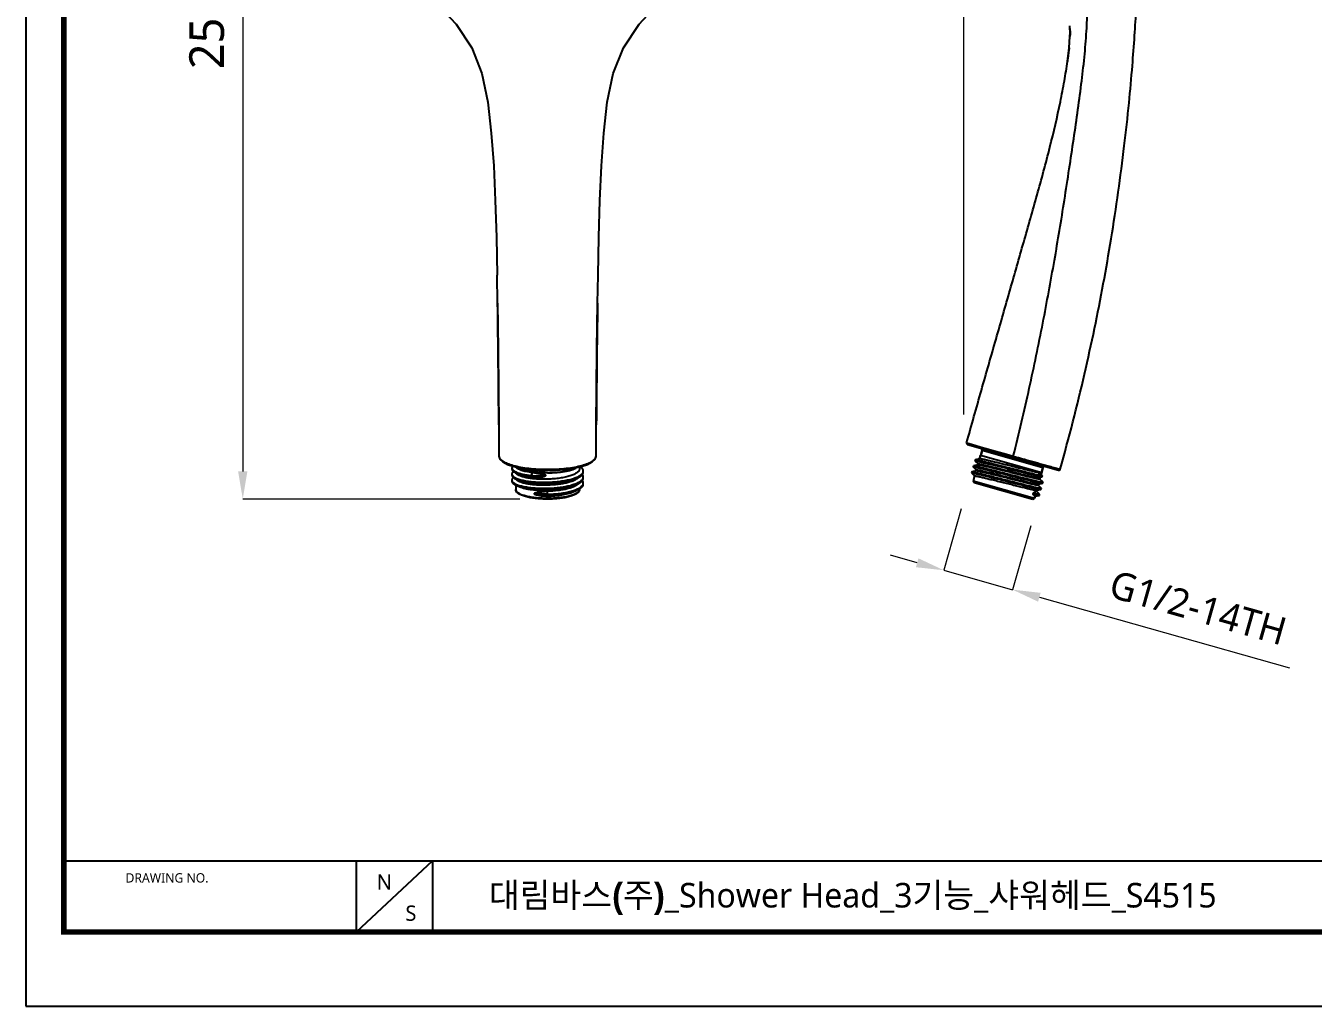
# Model space of a CAD drawing. Extents: x 4 to 1239, y 0 to 509.
# Drawn here: x 3.7 to 189.2, y 0 to 141.4 of the extents above; entities that cross this region are included whole.
import ezdxf

# ---------------------------------------------------------------- set-up
doc = ezdxf.new("R2010")
doc.units = 0
doc.header["$LTSCALE"] = 10
doc.header["$MEASUREMENT"] = 0
doc.header["$PDMODE"] = 3
doc.header["$PDSIZE"] = -10
doc.layers.get('0').update_dxf_attribs({"linetype": 'CONTINUOUS'})
doc.layers.get('DEFPOINTS').update_dxf_attribs({"linetype": 'CONTINUOUS'})
doc.layers.add('02___PRT_ALL_AXES', color=7, linetype='CONTINUOUS')
doc.styles.add('Daelim Dimension', font='')
doc.styles.get('Daelim Dimension').set_extended_font_data('NanumGothic')
doc.dimstyles.new('DEFAULT', dxfattribs={"dimscale": 2, "dimtxt": 2, "dimasz": 2, "dimexe": 0, "dimexo": 2, "dimgap": 1, "dimtad": 1, "dimdec": 1, "dimzin": 9, "dimdsep": 46, "dimtxsty": 'Daelim Dimension', "dimcen": 0.5, "dimclrd": 252, "dimclre": 252, "dimclrt": 3, "dimadec": 1, "dimazin": 0, "dimtfac": 1, "dimtdec": 1, "dimtix": 1, "dimtmove": 0, "dimatfit": 3, "dimfxl": 1, "dimtolj": 1, "dimtzin": 1, "dimlwd": 9, "dimlwe": 9, "dimarcsym": 0})

# ---------------------------------------------------------------- blocks, each defined once
blk = doc.blocks.new('*D3')
at = {"color": 5, "linetype": 'Continuous', "lineweight": 9, "transparency": 16777216}
for p, q in [((138.51, 71.72), (136, 62.86)), ((148.52, 69.28), (145.91, 60.06)), ((132.15, 63.94), (128.3, 65.03)), ((136, 62.86), (145.91, 60.06)), ((149.76, 58.97), (185.83, 48.78))]:
    blk.add_line(p, q, dxfattribs=at)
at = {"color": 5, "linetype": 'Continuous', "transparency": 16777216}
for points in [[(132.33, 64.58), (131.97, 63.3), (136, 62.86)], [(149.94, 59.61), (149.58, 58.33), (145.91, 60.06)]]:
    blk.add_solid(points, dxfattribs=at)
at = {"layer": 'DEFPOINTS', "color": 0, "linetype": 'Continuous', "transparency": 16777216}
for p in [(139.6, 75.57), (149.61, 73.13), (145.91, 60.06)]:
    blk.add_point(p, dxfattribs=at)
at = {"color": 2, "linetype": 'Continuous', "transparency": 16777216, "insert": (185.74, 55.85), "char_height": 4, "attachment_point": 3, "rotation": 344.2234, "style": 'Daelim Dimension'}
blk.add_mtext('\\A1;G1/2-14TH', dxfattribs=at)
blk = doc.blocks.new('*D4')
at = {"color": 5, "linetype": 'Continuous', "lineweight": 9, "transparency": 16777216}
for p, q in [((74.87, 201.9), (34.94, 201.9)), ((34.94, 197.9), (34.94, 77.12)), ((74.87, 73.12), (34.94, 73.12))]:
    blk.add_line(p, q, dxfattribs=at)
at = {"color": 5, "linetype": 'Continuous', "transparency": 16777216}
for points in [[(34.27, 197.9), (35.6, 197.9), (34.94, 201.9)], [(34.27, 77.12), (35.6, 77.12), (34.94, 73.12)]]:
    blk.add_solid(points, dxfattribs=at)
at = {"layer": 'DEFPOINTS', "color": 0, "linetype": 'Continuous', "transparency": 16777216}
for p in [(78.87, 201.9), (34.94, 73.12), (78.87, 73.12)]:
    blk.add_point(p, dxfattribs=at)
at = {"color": 7, "linetype": 'Continuous', "transparency": 16777216, "insert": (27.23, 143.42), "char_height": 5, "attachment_point": 2, "rotation": 90, "style": 'Daelim Dimension'}
blk.add_mtext('\\A1;257.6', dxfattribs=at)
blk = doc.blocks.new('*D5')
at = {"color": 5, "lineweight": 9, "ltscale": 0.5, "transparency": 16777216}
for p, q in [((138.86, 85.34), (138.86, 217.73)), ((160.52, 217.73), (142.86, 217.73)), ((164.52, 175.15), (164.52, 217.73))]:
    blk.add_line(p, q, dxfattribs=at)
at = {"color": 5, "ltscale": 0.5, "transparency": 16777216}
for points in [[(142.86, 218.39), (142.86, 217.06), (138.86, 217.73)], [(160.52, 218.39), (160.52, 217.06), (164.52, 217.73)]]:
    blk.add_solid(points, dxfattribs=at)
at = {"layer": 'DEFPOINTS', "color": 0, "ltscale": 0.5, "transparency": 16777216}
for p in [(138.86, 217.73), (164.52, 171.15), (138.86, 81.34)]:
    blk.add_point(p, dxfattribs=at)
at = {"color": 7, "ltscale": 0.5, "transparency": 16777216, "insert": (151.69, 222.58), "char_height": 5, "attachment_point": 5, "style": 'Daelim Dimension'}
blk.add_mtext('\\A1;51.3', dxfattribs=at)

msp = doc.modelspace()

# ---------------------------------------------------------------- linework, layer by layer
at = {"color": 7, "linetype": 'Continuous'}
for p, q in [((154.046, 138.181), (154.169, 139.81)), ((154.172, 139.888), (154.169, 139.81)), ((154.18, 140.148), (154.172, 139.868)), ((154.179, 140.103), (154.172, 139.888)), ((153.815, 136.228), (154.046, 138.181)), ((71.666, 101.353), (71.602, 105.425)), ((85.994, 94.728), (86.08, 101.385)), ((71.846, 83.812), (71.872, 79.32)), ((85.874, 79.322), (85.9, 83.811)), ((139.269, 81.225), (139.445, 81.174)), ((139.407, 80.978), (152.496, 77.28)), ((139.445, 81.174), (139.966, 81.026)), ((139.966, 81.026), (141.375, 80.625)), ((141.301, 79.404), (141.505, 80.126)), ((150.262, 77.651), (141.505, 80.126)), ((85.874, 79.321), (85.874, 79.322)), ((140.878, 78.053), (140.268, 77.926)), ((140.505, 78.793), (140.462, 78.642)), ((140.467, 78.633), (140.462, 78.642)), ((140.467, 78.633), (140.919, 78.207)), ((140.505, 78.793), (140.514, 78.799)), ((141.124, 78.926), (140.514, 78.799)), ((140.887, 78.055), (140.878, 78.053)), ((141.124, 78.926), (141.263, 79.415)), ((141.134, 78.928), (141.124, 78.926)), ((145.522, 79.457), (146.001, 79.322)), ((146.001, 79.322), (145.946, 79.131)), ((146.001, 79.322), (146.489, 79.185)), ((73.723, 77.611), (73.723, 77.46)), ((73.723, 76.738), (73.723, 76.587)), ((74.401, 76.838), (74.872, 76.639)), ((76.705, 76.942), (76.441, 76.527)), ((76.441, 76.527), (76.441, 76.376)), ((76.441, 76.376), (76.705, 76.23)), ((78.617, 76.555), (78.617, 76.559)), ((82.574, 75.917), (83.044, 76.116)), ((84.023, 77.024), (84.023, 77.175)), ((84.023, 76.151), (84.023, 76.302)), ((140.012, 77.048), (139.969, 76.897)), ((139.974, 76.887), (139.969, 76.897)), ((139.974, 76.887), (140.426, 76.461)), ((140.631, 77.18), (140.021, 77.053)), ((140.258, 77.92), (140.216, 77.769)), ((140.221, 77.76), (140.673, 77.334)), ((140.258, 77.92), (140.268, 77.926)), ((140.64, 77.182), (140.631, 77.18)), ((149.891, 76.376), (149.337, 76.23)), ((149.538, 76.942), (149.934, 76.527)), ((149.834, 75.989), (149.925, 76.311)), ((149.934, 76.527), (149.891, 76.376)), ((150.197, 76.473), (149.941, 76.719)), ((150.019, 76.644), (150.097, 76.919)), ((150.058, 76.93), (150.262, 77.651)), ((150.172, 76.379), (150.198, 76.471)), ((151.836, 77.677), (151.849, 77.673)), ((151.849, 77.673), (152.047, 77.617)), ((152.047, 77.617), (152.743, 77.418)), ((73.723, 75.866), (73.723, 75.715)), ((74.401, 75.965), (74.872, 75.766)), ((74.401, 75.092), (74.872, 74.894)), ((78.873, 73.531), (78.873, 74.244)), ((82.574, 75.044), (83.044, 75.243)), ((82.574, 74.172), (83.044, 74.37)), ((84.023, 75.278), (84.023, 75.429)), ((140.229, 75.758), (149.064, 73.262)), ((140.367, 75.511), (148.817, 73.124)), ((149.341, 74.244), (149.385, 74.4)), ((149.8, 73.811), (149.341, 74.244)), ((149.795, 73.82), (149.343, 74.246)), ((149.376, 74.398), (149.385, 74.4)), ((149.385, 74.4), (149.995, 74.527)), ((149.587, 75.116), (149.632, 75.273)), ((150.042, 74.693), (149.59, 75.119)), ((149.622, 75.271), (149.632, 75.273)), ((149.632, 75.273), (150.242, 75.4)), ((150.289, 75.566), (149.837, 75.992)), ((149.995, 74.527), (150.004, 74.533)), ((150.004, 74.533), (150.047, 74.684)), ((150.047, 74.684), (150.042, 74.693)), ((150.242, 75.4), (150.251, 75.405)), ((150.251, 75.405), (150.294, 75.556)), ((150.294, 75.556), (150.289, 75.566)), ((76.942, 73.909), (76.931, 73.891)), ((76.931, 73.891), (76.931, 73.89)), ((76.932, 73.891), (76.931, 73.891)), ((76.931, 73.89), (76.931, 73.88)), ((76.962, 73.857), (76.967, 73.854)), ((148.794, 73.889), (148.793, 73.885)), ((149.064, 73.262), (149.14, 73.531)), ((149.14, 73.531), (149.758, 73.66)), ((149.758, 73.66), (149.8, 73.811)), ((149.8, 73.811), (149.795, 73.82))]:
    msp.add_line(p, q, dxfattribs=at)
at = {"color": 5}
msp.add_line((9.145, 20.949), (283.903, 20.949), dxfattribs=at)
at = {"color": 5, "ltscale": 40}
for p, q in [((51.262, 20.949), (51.262, 10.667)), ((51.262, 20.949), (51.262, 10.667)), ((62.266, 20.949), (51.262, 10.667)), ((62.266, 20.949), (51.262, 10.667)), ((62.266, 20.949), (62.266, 10.667)), ((62.266, 20.949), (62.266, 10.667))]:
    msp.add_line(p, q, dxfattribs=at)
at = {"ltscale": 0.5}
msp.add_lwpolyline([(3.658, 0), (344.886, 0), (344.886, 250.024), (3.658, 250.024)], close=True, dxfattribs=at)
at = {"color": 5, "linetype": 'ByBlock', "lineweight": 200, "const_width": 0.786}
msp.add_lwpolyline([(9.145, 10.706), (339.366, 10.706), (339.366, 244.219), (9.145, 244.219)], close=True, dxfattribs=at)
at = {"color": 7, "linetype": 'Continuous'}
for points in [[(48.909, 164.238), (49.213, 163.031), (50.695, 158.835), (52.698, 155.007), (55.055, 151.698), (57.773, 148.775), (60.449, 146.536), (63.21, 144.235), (65.692, 141.616), (67.937, 138.209), (69.418, 134.464), (70.259, 130.328), (70.765, 125.861), (71.104, 121.163), (71.337, 116.182), (71.494, 110.906), (71.602, 105.425)], [(86.08, 101.385), (86.143, 105.425), (86.251, 110.906), (86.409, 116.182), (86.641, 121.163), (86.98, 125.861), (87.486, 130.328), (88.328, 134.464), (89.808, 138.209), (92.053, 141.616), (94.535, 144.235), (97.296, 146.536), (99.972, 148.775), (102.69, 151.698), (105.047, 155.007), (107.051, 158.835), (108.532, 163.031), (108.836, 164.238)], [(154.166, 140.968), (154.173, 140.82), (154.182, 140.47), (154.18, 140.148)], [(154.046, 138.181), (154.038, 138.097), (153.98, 137.563), (153.914, 136.997), (153.84, 136.415), (153.815, 136.228)], [(71.666, 101.353), (71.751, 94.728), (71.807, 88.973), (71.846, 83.812)], [(85.9, 83.811), (85.938, 88.973), (85.994, 94.728)], [(71.872, 79.32), (72.005, 78.898), (72.425, 78.486), (73.116, 78.122), (74.029, 77.818), (75.124, 77.577), (76.355, 77.403), (77.679, 77.301), (78.873, 77.273)], [(78.873, 77.273), (80.053, 77.301), (81.381, 77.402), (82.616, 77.576), (83.714, 77.817), (84.63, 78.122), (85.322, 78.487), (85.742, 78.9), (85.874, 79.321)], [(149.686, 76.256), (149.998, 76.327), (150.143, 76.36)]]:
    msp.add_lwpolyline(points, dxfattribs=at)
for centre, radius, start, end in [((146.211, 140.495), 7.969, 3.40154, 6.30376), ((138.825, 140.458), 15.358, 357.59191, 358.67459), ((-2123.48, 70.136), 2195.368, 0.356942, 0.814758), ((2281.304, 70.135), 2195.447, 179.185278, 179.643082), ((139.462, 81.171), 0.2, 164.35859, 254.22212), ((141.264, 80.194), 0.25, 344.22342, 74.22342), ((473.965, 1253.128), 1218.761, 254.163619, 254.366147), ((74.14, 76.775), 0.423, 204.66088, 209.01719), ((83.484, 77.193), 0.541, 338.70626, 342.34405), ((150.503, 77.584), 0.25, 74.22342, 164.22342), ((152.55, 77.473), 0.2, 254.22477, 344.09556), ((83.477, 75.45), 0.548, 337.12066, 342.41593), ((140.422, 75.704), 0.2, 164.22342, 254.22342), ((148.871, 73.316), 0.2, 254.22342, 344.22342), ((149.781, 74.115), 0.305, 272.91629, 273.70211)]:
    msp.add_arc(centre, radius, start, end, dxfattribs=at)
for points, knots in [([(152.743, 77.418), (154.038, 81.964), (155.766, 88.722), (157.724, 97.669), (159.003, 104.169), (160.145, 110.723), (161.152, 117.352), (162.006, 123.888), (162.677, 129.966), (163.154, 135.263), (163.491, 139.824), (163.757, 144.118), (163.994, 148.712), (164.206, 153.865), (164.371, 159.504), (164.461, 164.415), (164.506, 168.335), (164.517, 170.247), (164.517, 171.146)], [0, 0, 0, 0, 0.1496104, 0.2206781, 0.2899031, 0.3592869, 0.4312243, 0.5021119, 0.5679384, 0.6247461, 0.6704413, 0.712699, 0.7609145, 0.8160715, 0.8759213, 0.939493, 0.9715473, 1, 1, 1, 1]), ([(146.001, 79.322), (146.826, 82.575), (148.316, 88.957), (150.269, 98.359), (151.935, 107.403), (153.159, 114.814), (154.068, 120.676), (154.716, 125.037), (155.322, 129.278), (155.869, 133.349), (156.312, 137.255), (156.65, 141.498), (156.733, 144.458), (156.754, 146.169)], [0, 0, 0, 0, 0.148471, 0.2898951, 0.4248377, 0.5553096, 0.6222361, 0.6872906, 0.7503758, 0.8117613, 0.8690293, 0.924294, 1, 1, 1, 1]), ([(154.179, 140.102), (154.18, 140.176), (154.185, 140.464), (154.179, 140.753), (154.166, 140.968)], [0, 0, 0, 0, 0.2538901, 1, 1, 1, 1]), ([(139.269, 81.225), (139.976, 83.75), (141.388, 88.743), (143.491, 96.097), (145.529, 103.212), (147.493, 110.14), (149.458, 116.976), (151.282, 123.714), (152.575, 129.206), (153.374, 133.344), (153.687, 135.291), (153.815, 136.228)], [0, 0, 0, 0, 0.1382239, 0.2734284, 0.4030972, 0.5282315, 0.6529616, 0.7779196, 0.8961036, 0.9501443, 1, 1, 1, 1]), ([(71.872, 79.32), (71.872, 79.257), (71.898, 79.124), (72.008, 78.935), (72.182, 78.755), (72.522, 78.505), (73.109, 78.227), (73.976, 77.949), (75.028, 77.721), (76.225, 77.549), (77.523, 77.442), (78.417, 77.418), (78.873, 77.418)], [0, 0, 0, 0, 0.0249714, 0.0527474, 0.0852623, 0.1236437, 0.2195538, 0.3406496, 0.4841816, 0.6456275, 0.8196055, 1, 1, 1, 1]), ([(78.873, 77.418), (79.328, 77.418), (80.222, 77.442), (81.52, 77.549), (82.717, 77.721), (83.769, 77.949), (84.637, 78.227), (85.223, 78.505), (85.564, 78.755), (85.738, 78.935), (85.847, 79.124), (85.873, 79.258), (85.874, 79.321)], [0, 0, 0, 0, 0.1804053, 0.3543922, 0.5158441, 0.6593776, 0.78047, 0.8763717, 0.9147478, 0.9472574, 0.9750295, 1, 1, 1, 1]), ([(140.462, 78.642), (140.463, 78.645), (140.471, 78.648), (140.485, 78.649), (140.508, 78.649), (140.556, 78.644), (140.636, 78.633), (140.756, 78.611), (140.908, 78.58), (141.091, 78.54), (141.304, 78.492), (141.546, 78.436), (141.814, 78.373), (142.219, 78.275), (142.778, 78.138), (143.5, 77.959), (144.275, 77.764), (145.083, 77.561), (145.902, 77.354), (146.709, 77.15), (147.7, 76.902), (148.606, 76.677), (149.402, 76.486), (149.74, 76.409), (149.891, 76.376)], [0, 0, 0, 0, 0.0007654, 0.0022621, 0.0046147, 0.0078465, 0.0169611, 0.0295771, 0.0456206, 0.0649848, 0.0875417, 0.1131371, 0.1415976, 0.172729, 0.2421361, 0.3194631, 0.402597, 0.4892654, 0.5770986, 0.6636949, 0.7466868, 0.8929441, 0.9522129, 1, 1, 1, 1]), ([(140.514, 78.799), (140.52, 78.8), (140.533, 78.801), (140.558, 78.799), (140.591, 78.796), (140.65, 78.788), (140.745, 78.772), (140.881, 78.745), (141.047, 78.71), (141.242, 78.667), (141.466, 78.616), (141.815, 78.534), (142.309, 78.415), (142.961, 78.255), (143.68, 78.076), (144.447, 77.883), (145.242, 77.682), (146.044, 77.48), (146.833, 77.281), (147.798, 77.039), (148.68, 76.82), (149.457, 76.635), (149.786, 76.559), (149.934, 76.527)], [0, 0, 0, 0, 0.0017059, 0.0042441, 0.0076293, 0.0118647, 0.0228685, 0.0371984, 0.0547666, 0.0754616, 0.0991481, 0.1256733, 0.1865243, 0.2564219, 0.3335334, 0.4158361, 0.5011702, 0.5872959, 0.6719529, 0.7529196, 0.895437, 0.9532497, 1, 1, 1, 1]), ([(149.834, 75.989), (149.833, 75.986), (149.824, 75.982), (149.807, 75.981), (149.779, 75.982), (149.741, 75.986), (149.694, 75.992), (149.611, 76.005), (149.482, 76.029), (149.301, 76.066), (149.083, 76.114), (148.831, 76.171), (148.547, 76.237), (148.234, 76.311), (147.766, 76.423), (147.132, 76.578), (146.328, 76.777), (145.488, 76.986), (144.644, 77.196), (143.825, 77.399), (143.063, 77.586), (142.476, 77.728), (142.054, 77.827), (141.782, 77.89), (141.542, 77.943), (141.338, 77.987), (141.17, 78.02), (141.054, 78.041), (140.98, 78.051), (140.94, 78.055), (140.91, 78.057), (140.893, 78.056), (140.887, 78.055)], [0, 0, 0, 0, 0.0009522, 0.0028445, 0.0058279, 0.0099305, 0.0151533, 0.0214897, 0.037456, 0.0576939, 0.082023, 0.1102217, 0.14203, 0.177156, 0.2152746, 0.2990557, 0.3902821, 0.4855868, 0.5814475, 0.6743242, 0.7607888, 0.8376479, 0.8715728, 0.9020668, 0.9288501, 0.951678, 0.9703413, 0.9846762, 0.9901826, 0.9945699, 0.9978363, 1, 1, 1, 1]), ([(140.922, 78.209), (140.923, 78.212), (140.929, 78.216), (140.952, 78.218), (140.999, 78.215), (141.077, 78.205), (141.185, 78.186), (141.321, 78.16), (141.485, 78.126), (141.675, 78.085), (141.89, 78.036), (142.13, 77.981), (142.492, 77.895), (142.99, 77.775), (143.634, 77.618), (144.326, 77.447), (145.046, 77.268), (145.777, 77.086), (146.497, 76.907), (147.381, 76.689), (148.189, 76.492), (148.9, 76.325), (149.202, 76.258), (149.337, 76.23)], [0, 0, 0, 0, 0.000827, 0.0023555, 0.0079692, 0.0171022, 0.0297297, 0.0457792, 0.0651477, 0.0877047, 0.1132996, 0.1417567, 0.172884, 0.2422781, 0.319589, 0.4027037, 0.4893529, 0.5771679, 0.6637456, 0.7467187, 0.8929504, 0.952213, 1, 1, 1, 1]), ([(149.538, 76.942), (149.406, 76.97), (149.113, 77.035), (148.423, 77.196), (147.402, 77.445), (146.303, 77.717), (145.364, 77.951), (144.656, 78.127), (143.973, 78.296), (143.332, 78.453), (142.75, 78.594), (142.308, 78.698), (141.995, 78.77), (141.795, 78.814), (141.619, 78.852), (141.469, 78.883), (141.346, 78.906), (141.25, 78.921), (141.188, 78.928), (141.152, 78.93), (141.139, 78.929), (141.134, 78.928)], [0, 0, 0, 0, 0.0466313, 0.10427, 0.2463297, 0.4114569, 0.4973669, 0.5825281, 0.6647163, 0.7417884, 0.8117327, 0.8727259, 0.8993592, 0.9231804, 0.9440356, 0.9617898, 0.9763324, 0.9875739, 0.9954602, 0.9981422, 1, 1, 1, 1]), ([(146.489, 79.185), (146.869, 79.077), (148.252, 78.689), (149.634, 78.3), (150.637, 78.017)], [0, 0, 0, 0, 0.2749333, 1, 1, 1, 1]), ([(150.637, 78.017), (150.75, 77.985), (151.15, 77.872), (151.55, 77.758), (151.836, 77.677)], [0, 0, 0, 0, 0.2835432, 1, 1, 1, 1]), ([(73.841, 77.88), (73.805, 77.84), (73.747, 77.758), (73.723, 77.657), (73.723, 77.611)], [0, 0, 0, 0, 0.5365411, 1, 1, 1, 1]), ([(73.723, 77.611), (73.723, 77.6), (73.725, 77.556), (73.737, 77.512), (73.75, 77.481)], [0, 0, 0, 0, 0.2444592, 1, 1, 1, 1]), ([(73.723, 77.46), (73.723, 77.433), (73.73, 77.376), (73.765, 77.293), (73.82, 77.211), (73.929, 77.099), (74.123, 76.965), (74.3, 76.88), (74.401, 76.838)], [0, 0, 0, 0, 0.0853706, 0.17606, 0.276459, 0.3897129, 0.6616473, 1, 1, 1, 1]), ([(73.945, 77.105), (73.911, 77.077), (73.85, 77.022), (73.777, 76.93), (73.733, 76.835), (73.723, 76.77), (73.723, 76.738)], [0, 0, 0, 0, 0.2984913, 0.558067, 0.7874654, 1, 1, 1, 1]), ([(73.723, 76.738), (73.723, 76.727), (73.725, 76.678), (73.74, 76.631), (73.755, 76.598)], [0, 0, 0, 0, 0.24355, 1, 1, 1, 1]), ([(73.723, 76.587), (73.723, 76.56), (73.73, 76.503), (73.765, 76.42), (73.82, 76.339), (73.929, 76.226), (74.123, 76.093), (74.3, 76.007), (74.401, 75.965)], [0, 0, 0, 0, 0.0853718, 0.1760568, 0.2764607, 0.3897095, 0.6616453, 1, 1, 1, 1]), ([(73.936, 76.224), (73.903, 76.197), (73.844, 76.143), (73.775, 76.053), (73.732, 75.96), (73.723, 75.896), (73.723, 75.866)], [0, 0, 0, 0, 0.2971027, 0.5563079, 0.7862965, 1, 1, 1, 1]), ([(73.75, 77.481), (73.774, 77.425), (73.833, 77.345), (73.934, 77.251), (74.073, 77.149), (74.294, 77.03), (74.612, 76.902), (74.993, 76.785), (75.431, 76.682), (75.919, 76.594), (76.262, 76.547), (76.441, 76.527)], [0, 0, 0, 0, 0.0624333, 0.0995127, 0.1410907, 0.2385864, 0.3556938, 0.4918837, 0.6458866, 0.8159828, 1, 1, 1, 1]), ([(73.75, 75.735), (73.768, 75.694), (73.822, 75.61), (73.939, 75.498), (74.097, 75.39), (74.294, 75.287), (74.53, 75.189), (74.911, 75.06), (75.471, 74.923), (76.225, 74.799), (77.069, 74.715), (77.973, 74.673), (78.908, 74.677), (79.841, 74.727), (80.742, 74.822), (81.581, 74.96), (82.329, 75.137), (82.88, 75.319), (83.254, 75.485), (83.484, 75.61), (83.676, 75.74), (83.828, 75.875), (83.939, 76.014), (83.987, 76.114), (84.002, 76.164)], [0, 0, 0, 0, 0.0123868, 0.0270743, 0.0445267, 0.0649493, 0.088389, 0.1147915, 0.1759319, 0.2468727, 0.3255643, 0.4096091, 0.4963902, 0.5831887, 0.6672972, 0.7461354, 0.8173737, 0.879078, 0.9059233, 0.9299578, 0.9511769, 0.9696932, 0.9857909, 1, 1, 1, 1]), ([(73.769, 76.569), (73.792, 76.529), (73.855, 76.447), (73.982, 76.339), (74.148, 76.234), (74.352, 76.134), (74.592, 76.039), (74.976, 75.915), (75.534, 75.784), (76.283, 75.665), (77.115, 75.585), (78.004, 75.546), (78.921, 75.55), (79.837, 75.6), (80.722, 75.693), (81.547, 75.827), (82.286, 75.998), (82.834, 76.175), (83.208, 76.336), (83.44, 76.457), (83.637, 76.584), (83.834, 76.747), (83.948, 76.894), (83.988, 76.997)], [0, 0, 0, 0, 0.0129185, 0.028246, 0.0463349, 0.0673289, 0.0912413, 0.118004, 0.1795048, 0.2503449, 0.328542, 0.4117996, 0.4976233, 0.5834265, 0.6666351, 0.7447931, 0.8156747, 0.8774154, 0.9044332, 0.9287347, 0.9503006, 0.9692092, 1, 1, 1, 1]), ([(76.705, 76.942), (76.406, 76.975), (75.977, 77.038), (75.442, 77.16), (75.107, 77.258), (74.824, 77.367), (74.596, 77.483), (74.427, 77.606), (74.346, 77.702), (74.32, 77.751)], [0, 0, 0, 0, 0.3504747, 0.5036082, 0.639647, 0.7573321, 0.8560541, 0.9362056, 1, 1, 1, 1]), ([(74.359, 76.818), (74.356, 76.822), (74.345, 76.837), (74.334, 76.853), (74.327, 76.865)], [0, 0, 0, 0, 0.2575117, 1, 1, 1, 1]), ([(78.873, 75.989), (78.352, 75.974), (77.589, 75.984), (76.61, 76.073), (75.962, 76.169), (75.4, 76.294), (74.997, 76.422), (74.732, 76.539), (74.576, 76.626), (74.452, 76.716), (74.385, 76.783), (74.359, 76.818)], [0, 0, 0, 0, 0.3340029, 0.4890691, 0.6304137, 0.7543608, 0.8580051, 0.9016464, 0.9397191, 0.9723596, 1, 1, 1, 1]), ([(74.401, 76.838), (74.531, 76.783), (74.822, 76.681), (75.3, 76.558), (75.848, 76.453), (76.237, 76.399), (76.441, 76.376)], [0, 0, 0, 0, 0.2026847, 0.4393043, 0.7065218, 1, 1, 1, 1]), ([(74.401, 75.965), (74.516, 75.916), (74.77, 75.826), (75.186, 75.712), (75.659, 75.614), (76.379, 75.5), (77.364, 75.411), (78.602, 75.386), (79.857, 75.443), (80.876, 75.561), (81.64, 75.699), (82.156, 75.818), (82.622, 75.953), (82.911, 76.059), (83.044, 76.116)], [0, 0, 0, 0, 0.0427211, 0.0919345, 0.1471067, 0.2075458, 0.3408645, 0.4844714, 0.6301536, 0.7695913, 0.8345147, 0.8950453, 0.9504165, 1, 1, 1, 1]), ([(74.872, 76.639), (74.988, 76.59), (75.249, 76.5), (75.678, 76.39), (76.171, 76.297), (76.521, 76.25), (76.705, 76.23)], [0, 0, 0, 0, 0.2016525, 0.4379903, 0.7055929, 1, 1, 1, 1]), ([(76.441, 76.527), (76.53, 76.519), (76.711, 76.504), (76.985, 76.486), (77.263, 76.475), (77.497, 76.47), (77.686, 76.47), (77.828, 76.471), (77.97, 76.475), (78.111, 76.481), (78.229, 76.488), (78.321, 76.496), (78.39, 76.503), (78.456, 76.512), (78.51, 76.521), (78.551, 76.53), (78.578, 76.537), (78.6, 76.546), (78.613, 76.554), (78.617, 76.559)], [0, 0, 0, 0, 0.1232083, 0.2487622, 0.3762439, 0.5051676, 0.56999, 0.6349305, 0.6998678, 0.7646314, 0.8289448, 0.8607798, 0.8922461, 0.9231086, 0.9528602, 0.9669688, 0.9801182, 0.9915621, 1, 1, 1, 1]), ([(76.441, 76.376), (76.53, 76.371), (76.712, 76.362), (76.987, 76.356), (77.266, 76.356), (77.501, 76.362), (77.691, 76.371), (77.833, 76.38), (77.975, 76.393), (78.117, 76.408), (78.257, 76.428), (78.372, 76.449), (78.461, 76.471), (78.523, 76.491), (78.572, 76.512), (78.603, 76.534), (78.614, 76.547), (78.617, 76.555)], [0, 0, 0, 0, 0.1222513, 0.2469009, 0.3735385, 0.5016931, 0.5661681, 0.6307934, 0.695458, 0.7600087, 0.8242024, 0.8875528, 0.9185746, 0.9486808, 0.9768019, 0.9893038, 1, 1, 1, 1]), ([(78.617, 76.559), (78.615, 76.564), (78.607, 76.571), (78.589, 76.583), (78.565, 76.593), (78.535, 76.604), (78.495, 76.615), (78.444, 76.628), (78.382, 76.642), (78.32, 76.654), (78.237, 76.669), (78.133, 76.687), (78.01, 76.707), (77.886, 76.727), (77.764, 76.747), (77.601, 76.774), (77.401, 76.808), (77.164, 76.85), (76.933, 76.894), (76.78, 76.926), (76.705, 76.942)], [0, 0, 0, 0, 0.0079049, 0.015948, 0.0321009, 0.048287, 0.0644797, 0.0968585, 0.1292164, 0.1615419, 0.1938272, 0.2582506, 0.3224373, 0.3863402, 0.4499132, 0.5131113, 0.6382056, 0.7612752, 0.8819821, 1, 1, 1, 1]), ([(76.705, 76.23), (76.782, 76.229), (76.939, 76.229), (77.177, 76.236), (77.419, 76.25), (77.666, 76.272), (77.873, 76.298), (78.039, 76.325), (78.165, 76.349), (78.289, 76.378), (78.412, 76.414), (78.512, 76.455), (78.583, 76.5), (78.612, 76.535), (78.617, 76.555)], [0, 0, 0, 0, 0.117338, 0.2376875, 0.360689, 0.48597, 0.613144, 0.6773189, 0.7418094, 0.8065499, 0.8714476, 0.9362893, 0.9685415, 1, 1, 1, 1]), ([(83.463, 77.456), (83.463, 77.41), (83.446, 77.313), (83.376, 77.175), (83.262, 77.042), (83.108, 76.914), (82.914, 76.79), (82.681, 76.673), (82.413, 76.562), (81.993, 76.418), (81.396, 76.266), (80.611, 76.127), (79.759, 76.032), (79.172, 75.998), (78.873, 75.989)], [0, 0, 0, 0, 0.0272871, 0.0570235, 0.0910566, 0.130502, 0.1759128, 0.2274595, 0.2850585, 0.348451, 0.490903, 0.6506271, 0.8223071, 1, 1, 1, 1]), ([(83.329, 76.251), (83.261, 76.166), (83.069, 76.004), (82.705, 75.804), (82.239, 75.622), (81.683, 75.462), (81.051, 75.328), (80.108, 75.186), (79.373, 75.132), (78.873, 75.116)], [0, 0, 0, 0, 0.069905, 0.1582743, 0.2653556, 0.389671, 0.5287121, 0.6792926, 1, 1, 1, 1]), ([(83.044, 76.116), (83.188, 76.177), (83.391, 76.274), (83.629, 76.428), (83.77, 76.542), (83.881, 76.658), (83.962, 76.777), (84.011, 76.9), (84.023, 76.983), (84.023, 77.024)], [0, 0, 0, 0, 0.3345239, 0.4781716, 0.6063944, 0.7202228, 0.821538, 0.9133676, 1, 1, 1, 1]), ([(83.044, 75.243), (83.188, 75.304), (83.391, 75.401), (83.629, 75.555), (83.77, 75.669), (83.881, 75.785), (83.962, 75.905), (84.011, 76.027), (84.023, 76.111), (84.023, 76.151)], [0, 0, 0, 0, 0.3345247, 0.4781682, 0.6063949, 0.7202216, 0.8215377, 0.9133678, 1, 1, 1, 1]), ([(84.023, 77.175), (84.023, 77.228), (84.002, 77.341), (83.916, 77.501), (83.777, 77.654), (83.661, 77.745), (83.596, 77.79)], [0, 0, 0, 0, 0.2058784, 0.4322197, 0.6940377, 1, 1, 1, 1]), ([(84.023, 76.302), (84.023, 76.333), (84.016, 76.396), (83.977, 76.525), (83.92, 76.613), (83.875, 76.668)], [0, 0, 0, 0, 0.2309423, 0.4701688, 1, 1, 1, 1]), ([(84, 77.029), (84.003, 77.041), (84.017, 77.089), (84.023, 77.138), (84.023, 77.175)], [0, 0, 0, 0, 0.2552498, 1, 1, 1, 1]), ([(84.002, 76.164), (84.005, 76.175), (84.017, 76.22), (84.023, 76.267), (84.023, 76.302)], [0, 0, 0, 0, 0.2547603, 1, 1, 1, 1]), ([(139.969, 76.897), (139.97, 76.9), (139.981, 76.903), (139.999, 76.904), (140.031, 76.902), (140.073, 76.897), (140.126, 76.889), (140.219, 76.873), (140.363, 76.845), (140.568, 76.801), (140.813, 76.746), (141.096, 76.68), (141.415, 76.605), (141.768, 76.519), (142.15, 76.426), (142.558, 76.325), (143.143, 76.179), (143.911, 75.986), (144.854, 75.748), (145.802, 75.509), (146.721, 75.278), (147.452, 75.095), (147.996, 74.961), (148.366, 74.871), (148.704, 74.79), (149.008, 74.718), (149.274, 74.657), (149.501, 74.607), (149.687, 74.569), (149.815, 74.545), (149.895, 74.533), (149.939, 74.527), (149.971, 74.525), (149.988, 74.526), (149.995, 74.527)], [0, 0, 0, 0, 0.0008909, 0.0027601, 0.0057371, 0.0098425, 0.0150775, 0.0214328, 0.0374542, 0.0577682, 0.0821921, 0.1105007, 0.1424319, 0.177691, 0.2159501, 0.2568537, 0.3000228, 0.3915333, 0.4870874, 0.58314, 0.6761277, 0.762601, 0.8023802, 0.8393537, 0.8731785, 0.9035416, 0.9301609, 0.9527913, 0.9712265, 0.9853003, 0.9906643, 0.9948996, 0.9980062, 1, 1, 1, 1]), ([(140.012, 77.048), (140.012, 77.048), (140.014, 77.052), (140.018, 77.052), (140.021, 77.053)], [0, 0, 0, 0, 0.1800044, 1, 1, 1, 1]), ([(140.021, 77.053), (140.028, 77.054), (140.045, 77.055), (140.077, 77.053), (140.121, 77.047), (140.201, 77.035), (140.329, 77.011), (140.515, 76.973), (140.742, 76.923), (141.009, 76.862), (141.312, 76.79), (141.651, 76.709), (142.02, 76.619), (142.564, 76.485), (143.296, 76.303), (144.214, 76.072), (145.162, 75.832), (146.106, 75.594), (146.873, 75.401), (147.459, 75.255), (147.867, 75.154), (148.249, 75.061), (148.601, 74.976), (148.92, 74.9), (149.204, 74.834), (149.449, 74.779), (149.653, 74.735), (149.797, 74.707), (149.89, 74.691), (149.944, 74.683), (149.985, 74.678), (150.017, 74.677), (150.035, 74.677), (150.046, 74.681), (150.047, 74.684)], [0, 0, 0, 0, 0.001994, 0.0051002, 0.0093357, 0.0147, 0.0287736, 0.0472085, 0.0698393, 0.0964584, 0.1268213, 0.1606465, 0.1976198, 0.2373989, 0.3238723, 0.4168602, 0.5129127, 0.6084668, 0.6999772, 0.7431463, 0.7840502, 0.822309, 0.8575682, 0.8894997, 0.9178078, 0.9422319, 0.9625463, 0.9785671, 0.984923, 0.9901576, 0.9942629, 0.9972403, 0.9991091, 1, 1, 1, 1]), ([(140.221, 77.76), (140.22, 77.761), (140.217, 77.763), (140.215, 77.767), (140.216, 77.769)], [0, 0, 0, 0, 0.345939, 1, 1, 1, 1]), ([(140.216, 77.769), (140.217, 77.772), (140.227, 77.776), (140.246, 77.777), (140.277, 77.775), (140.319, 77.77), (140.373, 77.762), (140.466, 77.746), (140.61, 77.718), (140.814, 77.674), (141.059, 77.619), (141.343, 77.553), (141.662, 77.477), (142.014, 77.392), (142.396, 77.299), (142.804, 77.198), (143.39, 77.052), (144.157, 76.859), (145.101, 76.621), (146.049, 76.381), (146.967, 76.15), (147.698, 75.968), (148.243, 75.834), (148.612, 75.744), (148.95, 75.663), (149.254, 75.591), (149.521, 75.53), (149.748, 75.48), (149.934, 75.442), (150.062, 75.418), (150.142, 75.406), (150.185, 75.4), (150.217, 75.398), (150.235, 75.399), (150.242, 75.4)], [0, 0, 0, 0, 0.0008914, 0.0027597, 0.0057369, 0.009843, 0.015077, 0.0214327, 0.0374538, 0.0577686, 0.082192, 0.1105004, 0.1424323, 0.1776909, 0.2159499, 0.2568541, 0.3000228, 0.3915336, 0.4870876, 0.5831402, 0.6761278, 0.7626015, 0.8023803, 0.839354, 0.8731792, 0.9035416, 0.9301613, 0.9527921, 0.9712264, 0.9853007, 0.9906643, 0.9949005, 0.9980067, 1, 1, 1, 1]), ([(140.268, 77.926), (140.274, 77.927), (140.292, 77.928), (140.324, 77.926), (140.367, 77.92), (140.448, 77.908), (140.576, 77.884), (140.761, 77.846), (140.989, 77.796), (141.255, 77.735), (141.559, 77.663), (141.897, 77.582), (142.266, 77.492), (142.811, 77.358), (143.542, 77.176), (144.46, 76.944), (145.409, 76.705), (146.352, 76.467), (147.12, 76.274), (147.705, 76.128), (148.113, 76.027), (148.495, 75.934), (148.847, 75.849), (149.167, 75.773), (149.45, 75.707), (149.695, 75.652), (149.899, 75.608), (150.043, 75.58), (150.137, 75.564), (150.19, 75.556), (150.232, 75.551), (150.263, 75.549), (150.282, 75.55), (150.293, 75.554), (150.294, 75.556)], [0, 0, 0, 0, 0.0019931, 0.0050998, 0.0093357, 0.0146991, 0.0287736, 0.0472081, 0.0698385, 0.0964584, 0.1268209, 0.1606458, 0.1976197, 0.2373985, 0.3238721, 0.4168597, 0.5129123, 0.6084664, 0.6999772, 0.7431458, 0.7840498, 0.8223091, 0.8575676, 0.8894993, 0.917808, 0.9422313, 0.9625459, 0.9785674, 0.9849226, 0.9901569, 0.9942631, 0.99724, 0.9991085, 1, 1, 1, 1]), ([(140.429, 76.464), (140.43, 76.467), (140.439, 76.471), (140.456, 76.472), (140.484, 76.471), (140.521, 76.467), (140.569, 76.461), (140.652, 76.448), (140.78, 76.424), (140.962, 76.387), (141.18, 76.339), (141.432, 76.282), (141.716, 76.216), (142.029, 76.142), (142.497, 76.03), (143.131, 75.875), (143.935, 75.676), (144.775, 75.467), (145.619, 75.257), (146.438, 75.054), (147.2, 74.867), (147.787, 74.725), (148.209, 74.626), (148.481, 74.563), (148.72, 74.51), (148.925, 74.466), (149.093, 74.433), (149.209, 74.413), (149.282, 74.402), (149.323, 74.398), (149.353, 74.396), (149.369, 74.397), (149.376, 74.398)], [0, 0, 0, 0, 0.0009522, 0.0028445, 0.0058279, 0.0099304, 0.0151532, 0.0214896, 0.0374561, 0.0576942, 0.0820235, 0.1102224, 0.1420307, 0.1771567, 0.2152753, 0.2990569, 0.3902836, 0.485588, 0.5814486, 0.6743257, 0.76079, 0.8376486, 0.8715733, 0.9020674, 0.9288507, 0.9516785, 0.9703416, 0.9846764, 0.9901826, 0.9945699, 0.9978362, 1, 1, 1, 1]), ([(149.587, 75.116), (149.587, 75.114), (149.577, 75.109), (149.56, 75.109), (149.532, 75.109), (149.495, 75.113), (149.447, 75.119), (149.364, 75.133), (149.236, 75.156), (149.054, 75.194), (148.836, 75.241), (148.584, 75.298), (148.3, 75.364), (147.987, 75.438), (147.519, 75.55), (146.885, 75.705), (146.081, 75.904), (145.242, 76.113), (144.397, 76.323), (143.579, 76.526), (142.816, 76.713), (142.229, 76.855), (141.808, 76.954), (141.535, 77.017), (141.296, 77.07), (141.091, 77.114), (140.923, 77.147), (140.807, 77.168), (140.734, 77.178), (140.694, 77.182), (140.664, 77.184), (140.647, 77.183), (140.64, 77.182)], [0, 0, 0, 0, 0.0009521, 0.0028445, 0.0058279, 0.0099304, 0.0151532, 0.0214896, 0.0374564, 0.0576947, 0.0820243, 0.1102232, 0.1420315, 0.1771572, 0.2152761, 0.2990587, 0.3902855, 0.4855893, 0.5814503, 0.6743275, 0.7607913, 0.8376492, 0.8715742, 0.9020682, 0.9288514, 0.951679, 0.9703418, 0.9846764, 0.9901826, 0.9945699, 0.9978362, 1, 1, 1, 1]), ([(140.675, 77.337), (140.676, 77.339), (140.686, 77.344), (140.703, 77.345), (140.731, 77.344), (140.768, 77.34), (140.816, 77.334), (140.899, 77.321), (141.027, 77.297), (141.209, 77.259), (141.427, 77.212), (141.679, 77.155), (141.963, 77.089), (142.276, 77.015), (142.743, 76.903), (143.378, 76.748), (144.182, 76.549), (145.021, 76.34), (145.866, 76.13), (146.684, 75.927), (147.446, 75.74), (148.034, 75.598), (148.455, 75.499), (148.728, 75.436), (148.967, 75.383), (149.172, 75.339), (149.339, 75.306), (149.456, 75.285), (149.529, 75.275), (149.569, 75.271), (149.599, 75.269), (149.616, 75.27), (149.622, 75.271)], [0, 0, 0, 0, 0.0009521, 0.0028444, 0.0058279, 0.0099304, 0.0151533, 0.0214898, 0.0374567, 0.0576952, 0.0820249, 0.1102238, 0.142032, 0.1771579, 0.2152771, 0.2990601, 0.3902868, 0.4855903, 0.5814518, 0.6743289, 0.760792, 0.8376498, 0.8715749, 0.9020688, 0.9288518, 0.9516792, 0.9703418, 0.9846763, 0.9901826, 0.9945699, 0.9978362, 1, 1, 1, 1]), ([(149.337, 76.23), (149.4, 76.229), (149.517, 76.23), (149.634, 76.245), (149.686, 76.256)], [0, 0, 0, 0, 0.5446561, 1, 1, 1, 1]), ([(149.941, 76.719), (149.92, 76.738), (149.869, 76.776), (149.736, 76.854), (149.621, 76.906), (149.538, 76.942)], [0, 0, 0, 0, 0.1831948, 0.4099552, 1, 1, 1, 1]), ([(149.891, 76.376), (149.919, 76.372), (149.971, 76.364), (150.041, 76.357), (150.097, 76.355), (150.13, 76.357), (150.143, 76.36)], [0, 0, 0, 0, 0.3361605, 0.616443, 0.8383709, 1, 1, 1, 1]), ([(149.934, 76.527), (149.953, 76.522), (149.989, 76.513), (150.04, 76.501), (150.085, 76.49), (150.122, 76.482), (150.153, 76.475), (150.175, 76.471), (150.189, 76.47), (150.196, 76.47), (150.198, 76.471), (150.198, 76.471)], [0, 0, 0, 0, 0.2192068, 0.413769, 0.5827206, 0.7250044, 0.8393718, 0.9243271, 0.9780775, 0.9927759, 1, 1, 1, 1]), ([(150.143, 76.36), (150.147, 76.361), (150.158, 76.364), (150.17, 76.372), (150.172, 76.379)], [0, 0, 0, 0, 0.3235919, 1, 1, 1, 1]), ([(150.198, 76.471), (150.198, 76.472), (150.198, 76.473), (150.197, 76.473), (150.197, 76.473)], [0, 0, 0, 0, 0.6491635, 1, 1, 1, 1]), ([(73.723, 75.866), (73.723, 75.855), (73.725, 75.81), (73.737, 75.766), (73.75, 75.735)], [0, 0, 0, 0, 0.244413, 1, 1, 1, 1]), ([(73.723, 75.715), (73.723, 75.687), (73.73, 75.63), (73.765, 75.547), (73.82, 75.466), (73.929, 75.353), (74.123, 75.22), (74.3, 75.135), (74.401, 75.092)], [0, 0, 0, 0, 0.0853705, 0.1760598, 0.2764582, 0.3897132, 0.6616471, 1, 1, 1, 1]), ([(78.873, 73.116), (78.58, 73.116), (78.006, 73.132), (77.173, 73.2), (76.403, 73.311), (75.816, 73.44), (75.402, 73.565), (75.134, 73.663), (74.898, 73.771), (74.696, 73.888), (74.528, 74.016), (74.395, 74.161), (74.305, 74.326), (74.283, 74.449), (74.283, 74.51)], [0, 0, 0, 0, 0.1731151, 0.3401107, 0.4952671, 0.6336319, 0.6953534, 0.7517047, 0.8026462, 0.8484218, 0.8896714, 0.9277473, 0.9639596, 1, 1, 1, 1]), ([(74.283, 74.51), (74.283, 74.501), (74.284, 74.464), (74.292, 74.427), (74.3, 74.401)], [0, 0, 0, 0, 0.2467459, 1, 1, 1, 1]), ([(74.3, 74.401), (74.328, 74.314), (74.423, 74.19), (74.591, 74.055), (74.763, 73.95), (74.969, 73.85), (75.305, 73.717), (75.801, 73.573), (76.473, 73.438), (77.226, 73.338), (78.035, 73.276), (78.59, 73.262), (78.873, 73.262)], [0, 0, 0, 0, 0.0563634, 0.0919707, 0.1332932, 0.1805139, 0.2335906, 0.3563442, 0.498756, 0.6567884, 0.8256256, 1, 1, 1, 1]), ([(74.359, 75.945), (74.356, 75.949), (74.344, 75.965), (74.333, 75.981), (74.326, 75.994)], [0, 0, 0, 0, 0.2577351, 1, 1, 1, 1]), ([(78.873, 75.116), (78.352, 75.101), (77.589, 75.112), (76.61, 75.2), (75.962, 75.297), (75.4, 75.421), (74.996, 75.549), (74.732, 75.666), (74.576, 75.753), (74.452, 75.843), (74.385, 75.911), (74.359, 75.945)], [0, 0, 0, 0, 0.3340097, 0.4890806, 0.630426, 0.7543709, 0.8580134, 0.9016534, 0.9397241, 0.9723621, 1, 1, 1, 1]), ([(74.401, 75.092), (74.516, 75.044), (74.77, 74.953), (75.186, 74.84), (75.659, 74.741), (76.379, 74.628), (77.364, 74.539), (78.602, 74.513), (79.857, 74.571), (80.876, 74.688), (81.64, 74.826), (82.156, 74.945), (82.622, 75.081), (82.911, 75.187), (83.044, 75.243)], [0, 0, 0, 0, 0.0427208, 0.0919344, 0.1471069, 0.2075462, 0.3408646, 0.4844712, 0.6301535, 0.7695908, 0.8345141, 0.8950448, 0.9504164, 1, 1, 1, 1]), ([(74.872, 75.766), (74.98, 75.721), (75.22, 75.636), (75.615, 75.532), (76.067, 75.442), (76.757, 75.341), (77.698, 75.269), (78.473, 75.265), (78.873, 75.277)], [0, 0, 0, 0, 0.0870029, 0.1881429, 0.3021662, 0.4274432, 0.7038571, 1, 1, 1, 1]), ([(74.872, 74.894), (74.98, 74.848), (75.22, 74.763), (75.615, 74.659), (76.067, 74.569), (76.757, 74.469), (77.698, 74.396), (78.473, 74.392), (78.873, 74.404)], [0, 0, 0, 0, 0.0870038, 0.1881427, 0.3021648, 0.4274417, 0.7038589, 1, 1, 1, 1]), ([(78.873, 74.244), (78.787, 74.233), (78.617, 74.213), (78.362, 74.185), (78.109, 74.157), (77.859, 74.129), (77.653, 74.105), (77.491, 74.083), (77.372, 74.064), (77.255, 74.043), (77.141, 74.016), (77.048, 73.987), (76.981, 73.952), (76.951, 73.926), (76.942, 73.909)], [0, 0, 0, 0, 0.1305468, 0.2604346, 0.3892462, 0.5165473, 0.6418749, 0.7036397, 0.7647059, 0.824982, 0.8843478, 0.9426237, 0.9713541, 1, 1, 1, 1]), ([(78.873, 75.277), (79.229, 75.288), (79.923, 75.331), (80.916, 75.459), (81.68, 75.619), (82.219, 75.78), (82.461, 75.87), (82.574, 75.917)], [0, 0, 0, 0, 0.2831766, 0.5526396, 0.7952136, 0.9029009, 1, 1, 1, 1]), ([(83.333, 75.382), (83.265, 75.297), (83.075, 75.135), (82.711, 74.934), (82.246, 74.751), (81.689, 74.59), (81.055, 74.456), (80.111, 74.313), (79.374, 74.259), (78.873, 74.244)], [0, 0, 0, 0, 0.0696647, 0.157837, 0.2648034, 0.3890947, 0.5281985, 0.6789098, 1, 1, 1, 1]), ([(78.873, 73.811), (79.181, 73.819), (79.79, 73.85), (80.677, 73.941), (81.506, 74.073), (82.25, 74.243), (82.803, 74.418), (83.181, 74.578), (83.418, 74.699), (83.618, 74.825), (83.82, 74.987), (83.939, 75.133), (83.982, 75.237)], [0, 0, 0, 0, 0.1698952, 0.3349063, 0.4901757, 0.6312606, 0.7544293, 0.8084335, 0.8570768, 0.9003037, 0.9382455, 1, 1, 1, 1]), ([(78.873, 74.404), (79.229, 74.415), (79.923, 74.458), (80.916, 74.586), (81.68, 74.746), (82.219, 74.907), (82.461, 74.997), (82.574, 75.044)], [0, 0, 0, 0, 0.2831764, 0.5526415, 0.7952124, 0.9028998, 1, 1, 1, 1]), ([(83.463, 74.51), (83.463, 74.449), (83.441, 74.326), (83.35, 74.161), (83.218, 74.016), (83.049, 73.888), (82.847, 73.771), (82.612, 73.663), (82.344, 73.565), (81.929, 73.44), (81.343, 73.311), (80.573, 73.2), (79.739, 73.132), (79.165, 73.116), (78.873, 73.116)], [0, 0, 0, 0, 0.036041, 0.0722523, 0.1103291, 0.1515785, 0.1973543, 0.2482959, 0.3046472, 0.3663687, 0.5047335, 0.6598898, 0.8268852, 1, 1, 1, 1]), ([(78.873, 73.262), (79.171, 73.262), (79.758, 73.277), (80.61, 73.346), (81.395, 73.458), (81.992, 73.587), (82.412, 73.712), (82.681, 73.81), (82.913, 73.914), (83.107, 74.023), (83.261, 74.137), (83.375, 74.256), (83.446, 74.381), (83.463, 74.469), (83.463, 74.51)], [0, 0, 0, 0, 0.1803617, 0.3543065, 0.5157587, 0.6592437, 0.7228299, 0.7803697, 0.8315674, 0.8762935, 0.9146657, 0.9471884, 0.9749733, 1, 1, 1, 1]), ([(78.873, 73.66), (79.275, 73.671), (80.059, 73.716), (81.179, 73.858), (82.04, 74.037), (82.647, 74.216), (82.918, 74.317), (83.044, 74.37)], [0, 0, 0, 0, 0.2837932, 0.5535918, 0.7960104, 0.9033855, 1, 1, 1, 1]), ([(83.044, 74.37), (83.081, 74.385), (83.216, 74.445), (83.348, 74.511), (83.442, 74.566)], [0, 0, 0, 0, 0.2665061, 1, 1, 1, 1]), ([(83.442, 74.566), (83.529, 74.616), (83.685, 74.719), (83.874, 74.895), (83.977, 75.056), (84.016, 75.184), (84.023, 75.247), (84.023, 75.278)], [0, 0, 0, 0, 0.3164848, 0.5814101, 0.8031902, 0.9033278, 1, 1, 1, 1]), ([(84.023, 75.429), (84.023, 75.491), (83.995, 75.623), (83.923, 75.736), (83.88, 75.79)], [0, 0, 0, 0, 0.4697843, 1, 1, 1, 1]), ([(84, 75.284), (84.004, 75.296), (84.017, 75.343), (84.023, 75.393), (84.023, 75.429)], [0, 0, 0, 0, 0.2551925, 1, 1, 1, 1]), ([(149.341, 74.244), (149.334, 74.219), (149.301, 74.186), (149.245, 74.153), (149.183, 74.125), (149.107, 74.095), (149.034, 74.067), (148.968, 74.038), (148.883, 73.995), (148.815, 73.942), (148.794, 73.889)], [0, 0, 0, 0, 0.1141731, 0.1950342, 0.2957935, 0.4184726, 0.5656488, 0.6500897, 0.7440994, 1, 1, 1, 1]), ([(76.94, 73.871), (76.939, 73.871), (76.935, 73.874), (76.931, 73.877), (76.931, 73.88)], [0, 0, 0, 0, 0.3258029, 1, 1, 1, 1]), ([(76.964, 73.89), (76.957, 73.89), (76.948, 73.891), (76.937, 73.891), (76.933, 73.891), (76.932, 73.891)], [0, 0, 0, 0, 0.6461526, 0.872255, 1, 1, 1, 1]), ([(78.873, 73.66), (78.782, 73.662), (78.602, 73.668), (78.334, 73.681), (78.071, 73.699), (77.814, 73.722), (77.605, 73.745), (77.443, 73.766), (77.327, 73.783), (77.215, 73.801), (77.126, 73.818), (77.059, 73.833), (77.013, 73.844), (76.974, 73.856), (76.95, 73.865), (76.94, 73.871)], [0, 0, 0, 0, 0.1394408, 0.2772723, 0.41286, 0.5454316, 0.6739593, 0.7362446, 0.7968258, 0.8552215, 0.9105743, 0.9366013, 0.9609782, 0.9828079, 1, 1, 1, 1]), ([(78.873, 73.811), (78.697, 73.809), (78.351, 73.811), (77.924, 73.824), (77.595, 73.841), (77.364, 73.857), (77.182, 73.871), (77.051, 73.882), (76.991, 73.888), (76.964, 73.89)], [0, 0, 0, 0, 0.2760794, 0.5428877, 0.6707175, 0.792929, 0.9063812, 0.9573517, 1, 1, 1, 1]), ([(76.967, 73.854), (76.984, 73.844), (77.02, 73.827), (77.093, 73.799), (77.188, 73.77), (77.302, 73.741), (77.457, 73.705), (77.654, 73.667), (77.893, 73.629), (78.135, 73.597), (78.462, 73.561), (78.708, 73.541), (78.873, 73.531)], [0, 0, 0, 0, 0.0305877, 0.0609676, 0.1216735, 0.1826019, 0.2438567, 0.3674154, 0.4922964, 0.6182821, 0.7450994, 1, 1, 1, 1]), ([(78.873, 73.531), (79.229, 73.542), (79.923, 73.585), (80.916, 73.713), (81.68, 73.874), (82.219, 74.034), (82.461, 74.124), (82.574, 74.172)], [0, 0, 0, 0, 0.2831752, 0.552638, 0.7952117, 0.9028992, 1, 1, 1, 1]), ([(148.793, 73.885), (148.792, 73.872), (148.802, 73.848), (148.827, 73.815), (148.86, 73.783), (148.899, 73.751), (148.945, 73.715), (148.997, 73.677), (149.05, 73.637), (149.091, 73.603), (149.12, 73.576), (149.138, 73.553), (149.141, 73.537), (149.14, 73.531)], [0, 0, 0, 0, 0.080247, 0.1415037, 0.2500116, 0.3481835, 0.4383168, 0.5969182, 0.7280075, 0.8323263, 0.9106352, 0.9646645, 1, 1, 1, 1]), ([(149.758, 73.66), (149.722, 73.667), (149.627, 73.689), (149.443, 73.733), (149.237, 73.783), (149.054, 73.827), (148.916, 73.859), (148.837, 73.877), (148.793, 73.885)], [0, 0, 0, 0, 0.1098324, 0.2967243, 0.571799, 0.754182, 0.8649712, 1, 1, 1, 1]), ([(149.796, 73.811), (149.78, 73.81), (149.742, 73.81), (149.641, 73.817), (149.515, 73.83), (149.361, 73.848), (149.209, 73.866), (149.062, 73.881), (148.92, 73.891), (148.839, 73.892), (148.794, 73.889)], [0, 0, 0, 0, 0.0480855, 0.1138808, 0.3019368, 0.4268198, 0.575924, 0.7571363, 0.8671703, 1, 1, 1, 1])]:
    msp.add_open_spline(points, degree=3, knots=knots, dxfattribs=at)
at = {"layer": '02___PRT_ALL_AXES', "color": 7, "linetype": 'Continuous'}
for p, q in [((141.505, 80.126), (141.301, 79.404)), ((140.922, 78.209), (140.878, 78.053)), ((141.263, 79.415), (141.124, 78.926)), ((150.097, 76.919), (141.263, 79.415)), ((83.463, 77.762), (83.463, 77.455)), ((140.429, 76.464), (140.229, 75.758)), ((140.675, 77.337), (140.631, 77.18)), ((150.262, 77.651), (150.058, 76.93)), ((74.283, 75.149), (74.283, 74.51)), ((83.463, 74.586), (83.463, 74.51)), ((149.385, 74.4), (149.341, 74.244)), ((149.632, 75.273), (149.587, 75.116)), ((149.14, 73.531), (149.064, 73.262))]:
    msp.add_line(p, q, dxfattribs=at)
for points, knots in [([(78.873, 76.919), (78.431, 76.919), (77.779, 76.944), (76.935, 77.031), (76.354, 77.118), (75.826, 77.228), (75.362, 77.356), (74.972, 77.501), (74.744, 77.617), (74.647, 77.68)], [0, 0, 0, 0, 0.3055387, 0.4508042, 0.5872526, 0.7123322, 0.8238417, 0.920067, 1, 1, 1, 1]), ([(78.873, 76.93), (78.441, 76.93), (77.802, 76.954), (76.975, 77.038), (76.404, 77.123), (75.884, 77.228), (75.425, 77.353), (75.037, 77.494), (74.809, 77.606), (74.711, 77.667)], [0, 0, 0, 0, 0.3039603, 0.4486674, 0.5848238, 0.7099436, 0.821871, 0.9189056, 1, 1, 1, 1]), ([(78.873, 76.919), (79.314, 76.919), (79.966, 76.944), (80.81, 77.031), (81.392, 77.118), (81.92, 77.228), (82.384, 77.356), (82.774, 77.501), (83.002, 77.617), (83.099, 77.68)], [0, 0, 0, 0, 0.3055497, 0.450819, 0.5872694, 0.7123488, 0.8238554, 0.920075, 1, 1, 1, 1]), ([(78.873, 76.93), (79.305, 76.93), (79.943, 76.954), (80.77, 77.038), (81.341, 77.123), (81.862, 77.229), (82.32, 77.353), (82.708, 77.494), (82.936, 77.606), (83.034, 77.667)], [0, 0, 0, 0, 0.3039735, 0.4486853, 0.5848441, 0.7099636, 0.8218875, 0.9189153, 1, 1, 1, 1])]:
    msp.add_open_spline(points, degree=3, knots=knots, dxfattribs=at)

# ---------------------------------------------------------------- texts
at = {"color": 5, "ltscale": 40, "style": 'Daelim Dimension'}
msp.add_text('DRAWING NO.', height=1.34657, dxfattribs=at).set_placement((18.042, 17.838))
at = {"char_height": 2.204, "width": 3.07541, "attachment_point": 1, "style": 'Daelim Dimension'}
for s, insert in [('N', (54.255, 19.021)), ('S', (58.39, 14.53))]:
    msp.add_mtext(s, dxfattribs=dict(at, insert=insert))
at = {"color": 2, "insert": (70.405, 17.78), "char_height": 3.541554, "width": 156.76957, "attachment_point": 1, "style": 'Daelim Dimension'}
msp.add_mtext('{\\fPretendard Variable SemiBold|b0|i0|c129|p2;대림바스(주)}_Shower Head_3{\\fGulim|b0|i0|c129|p50;기능}_{\\fGulim|b0|i0|c129|p50;샤워헤드}_S4515', dxfattribs=at)

# ---------------------------------------------------------------- dimensions: what is measured, and where the dimension line sits
at = {"ltscale": 0.5}
dim = msp.add_linear_dim(base=(138.861, 217.727), p1=(164.517, 171.146), p2=(138.861, 81.341), dimstyle='DEFAULT', override={"dimtxt": 2.5, "dimlfac": 2, "dimclrd": 5, "dimclre": 5, "dimclrt": 7}, dxfattribs=at)
dim.commit()
dim.dimension.update_dxf_attribs({"geometry": '*D5', "text_midpoint": (151.689, 222.577)})
at = {"color": 2, "linetype": 'Continuous'}
dim = msp.add_linear_dim(base=(34.936, 73.116), p1=(78.873, 201.896), p2=(78.873, 73.116), angle=270, dimstyle='DEFAULT', override={"dimtxt": 2.5, "dimlfac": 2, "dimclrd": 5, "dimclre": 5, "dimclrt": 7}, dxfattribs=at)
dim.commit()
dim.dimension.update_dxf_attribs({"geometry": '*D4', "text_midpoint": (34.936, 143.417), "dimtype": 160})
at = {"color": 5, "linetype": 'Continuous'}
dim = msp.add_linear_dim(base=(145.914, 60.055), p1=(139.595, 75.573), p2=(149.609, 73.134), angle=344.22342, text='G1/2-14TH', dimstyle='DEFAULT', override={"dimclrd": 5, "dimclre": 5, "dimclrt": 2}, dxfattribs=at)
dim.commit()
dim.dimension.update_dxf_attribs({"geometry": '*D3', "text_midpoint": (169.986, 53.254), "dimtype": 160})

doc.saveas('drawing.dxf')
